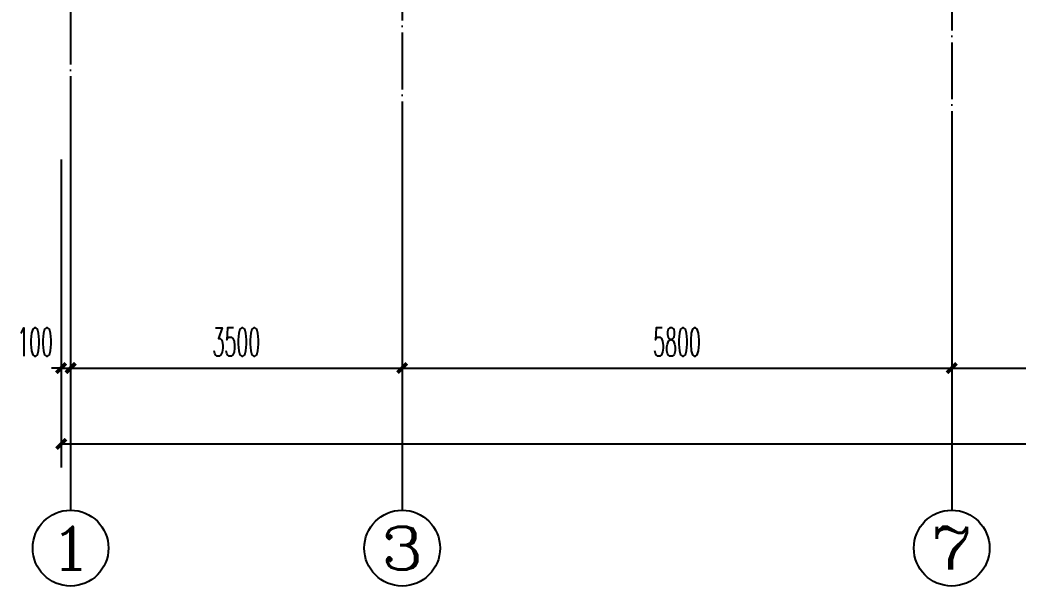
# Model space of a CAD drawing. Extents: x 27938 to 1507990, y 110129 to 923079.
# Drawn here: x 827382 to 837917, y 511440 to 517413 of the extents above; entities that cross this region are included whole.
import ezdxf
from ezdxf.enums import TextEntityAlignment as Align

# ---------------------------------------------------------------- set-up
doc = ezdxf.new("R2010")
doc.units = 0
doc.header["$LTSCALE"] = 1000
doc.header["$MEASUREMENT"] = 0
doc.linetypes.add('DOTE', pattern=[2.42, 2, -0.2, 0.02, -0.2])
for name, color, linetype in [('AXIS', 3, 'Continuous'), ('AXIS_TEXT', 7, 'Continuous'), ('DOTE', 1, 'Continuous')]:
    doc.layers.add(name, color=color, linetype=linetype)
doc.styles.add('_TCH_AXIS', font='COMPLEX', dxfattribs={"bigfont": 'GBCBIG'})
doc.styles.add('_TCH_DIM_T3', font='SIMPLEX.shx', dxfattribs={"width": 0.494118, "bigfont": 'GBCBIG.shx'})
doc.styles.add('COMPLEX', font='COMPLEX')
doc.dimstyles.new('_TCH_ARCH&&100', dxfattribs={"dimtxt": 297.5, "dimasz": 100, "dimexe": 250, "dimexo": 300, "dimgap": 126.25, "dimtad": 1, "dimdec": 0, "dimzin": 0, "dimdsep": 46, "dimtxsty": '_TCH_DIM_T3', "dimblk": 'ARCHTICK', "dimcen": 0.09, "dimclrt": 4, "dimazin": 2, "dimtfac": 1, "dimtdec": 0, "dimtix": 1, "dimtmove": 2, "dimatfit": 3, "dimfxl": 100, "dimtolj": 1, "dimtzin": 0, "dimarcsym": 0})

# ---------------------------------------------------------------- blocks, each defined once
blk = doc.blocks.new('GDGDGDSDA')
at = {"layer": 'DOTE', "color": 0, "linetype": 'DOTE', "ltscale": 0.3}
for p, q in [((419335, 376108), (419335, 359558)), ((428635, 370658), (428635, 359558)), ((422835, 367858), (422835, 359558))]:
    blk.add_line(p, q, dxfattribs=at)
blk = doc.blocks.new('_ArchTick')
at = {"color": 0, "linetype": 'ByBlock', "const_width": 0.4}
blk.add_lwpolyline([(-0.5, -0.5), (0.5, 0.5)], dxfattribs=at)
blk = doc.blocks.new('*D807')
at = {"layer": 'AXIS', "color": 0, "lineweight": -2}
for p, q in [((827817, 515940), (827817, 513490)), ((827917, 515940), (827917, 513490)), ((827817, 513740), (827717, 513740)), ((827817, 513740), (827917, 513740)), ((827917, 513740), (828017, 513740))]:
    blk.add_line(p, q, dxfattribs=at)
at = {"layer": 'Defpoints', "color": 0}
for p in [(827817, 516240), (827917, 516240), (827917, 513740)]:
    blk.add_point(p, dxfattribs=at)
at = {"layer": 'AXIS', "color": 0, "lineweight": -2, "xscale": 100, "yscale": 100, "zscale": 100}
blk.add_blockref('_ArchTick', (827817, 513740), dxfattribs=at)
at = {"layer": 'AXIS', "color": 0, "lineweight": -2, "xscale": 100, "yscale": 100, "zscale": 100, "rotation": 180}
blk.add_blockref('_ArchTick', (827917, 513740), dxfattribs=at)
at = {"layer": 'AXIS', "color": 4, "insert": (827542, 514015), "char_height": 297.5, "attachment_point": 5, "style": '_TCH_DIM_T3'}
blk.add_mtext('\\A1;100', dxfattribs=at)
blk = doc.blocks.new('*D808')
at = {"layer": 'AXIS', "color": 0, "lineweight": -2}
for p, q in [((827917, 515940), (827917, 513490)), ((831417, 515940), (831417, 513490)), ((827917, 513740), (831417, 513740))]:
    blk.add_line(p, q, dxfattribs=at)
at = {"layer": 'Defpoints', "color": 0}
for p in [(827917, 516240), (831417, 516240), (831417, 513740)]:
    blk.add_point(p, dxfattribs=at)
at = {"layer": 'AXIS', "color": 0, "lineweight": -2, "xscale": 100, "yscale": 100, "zscale": 100, "rotation": 180}
blk.add_blockref('_ArchTick', (827917, 513740), dxfattribs=at)
at = {"layer": 'AXIS', "color": 0, "lineweight": -2, "xscale": 100, "yscale": 100, "zscale": 100}
blk.add_blockref('_ArchTick', (831417, 513740), dxfattribs=at)
at = {"layer": 'AXIS', "color": 4, "insert": (829667, 514015), "char_height": 297.5, "attachment_point": 5, "style": '_TCH_DIM_T3'}
blk.add_mtext('\\A1;3500', dxfattribs=at)
blk = doc.blocks.new('*D809')
at = {"layer": 'AXIS', "color": 0, "lineweight": -2}
for p, q in [((831417, 515940), (831417, 513490)), ((837217, 515940), (837217, 513490)), ((831417, 513740), (837217, 513740))]:
    blk.add_line(p, q, dxfattribs=at)
at = {"layer": 'Defpoints', "color": 0}
for p in [(831417, 516240), (837217, 516240), (837217, 513740)]:
    blk.add_point(p, dxfattribs=at)
at = {"layer": 'AXIS', "color": 0, "lineweight": -2, "xscale": 100, "yscale": 100, "zscale": 100, "rotation": 180}
blk.add_blockref('_ArchTick', (831417, 513740), dxfattribs=at)
at = {"layer": 'AXIS', "color": 0, "lineweight": -2, "xscale": 100, "yscale": 100, "zscale": 100}
blk.add_blockref('_ArchTick', (837217, 513740), dxfattribs=at)
at = {"layer": 'AXIS', "color": 4, "insert": (834317, 514015), "char_height": 297.5, "attachment_point": 5, "style": '_TCH_DIM_T3'}
blk.add_mtext('\\A1;5800', dxfattribs=at)
blk = doc.blocks.new('*D810')
at = {"layer": 'AXIS', "color": 0, "lineweight": -2}
for p, q in [((837217, 515940), (837217, 513490)), ((840417, 515940), (840417, 513490)), ((837217, 513740), (840417, 513740))]:
    blk.add_line(p, q, dxfattribs=at)
at = {"layer": 'Defpoints', "color": 0}
for p in [(837217, 516240), (840417, 516240), (840417, 513740)]:
    blk.add_point(p, dxfattribs=at)
at = {"layer": 'AXIS', "color": 0, "lineweight": -2, "xscale": 100, "yscale": 100, "zscale": 100, "rotation": 180}
blk.add_blockref('_ArchTick', (837217, 513740), dxfattribs=at)
at = {"layer": 'AXIS', "color": 0, "lineweight": -2, "xscale": 100, "yscale": 100, "zscale": 100}
blk.add_blockref('_ArchTick', (840417, 513740), dxfattribs=at)
at = {"layer": 'AXIS', "color": 4, "insert": (838817, 514015), "char_height": 297.5, "attachment_point": 5, "style": '_TCH_DIM_T3'}
blk.add_mtext('\\A1;3200', dxfattribs=at)
blk = doc.blocks.new('*D814')
at = {"layer": 'AXIS', "color": 0, "lineweight": -2}
for p, q in [((827817, 515940), (827817, 512690)), ((878017, 515940), (878017, 512690)), ((827817, 512940), (878017, 512940))]:
    blk.add_line(p, q, dxfattribs=at)
at = {"layer": 'Defpoints', "color": 0}
for p in [(827817, 516240), (878017, 516240), (878017, 512940)]:
    blk.add_point(p, dxfattribs=at)
at = {"layer": 'AXIS', "color": 0, "lineweight": -2, "xscale": 100, "yscale": 100, "zscale": 100, "rotation": 180}
blk.add_blockref('_ArchTick', (827817, 512940), dxfattribs=at)
at = {"layer": 'AXIS', "color": 0, "lineweight": -2, "xscale": 100, "yscale": 100, "zscale": 100}
blk.add_blockref('_ArchTick', (878017, 512940), dxfattribs=at)
at = {"layer": 'AXIS', "color": 4, "insert": (852917, 513215), "char_height": 297.5, "attachment_point": 5, "style": '_TCH_DIM_T3'}
blk.add_mtext('\\A1;50200', dxfattribs=at)
blk = doc.blocks.new('_AXISO')
at = {"color": 0}
blk.add_circle((0, 0), 0.5, dxfattribs=at)
at = {"layer": 'AXIS_TEXT', "color": 0, "style": 'COMPLEX', "width": 1.041667}
blk.add_attdef('A', text='', height=0.56, dxfattribs=at).set_placement((-0.25, -0.28), (0.25, -0.28), align=Align.FIT)

msp = doc.modelspace()

# ---------------------------------------------------------------- linework, layer by layer
at = {"layer": 'AXIS', "color": 8}
for p, q in [((827916.6, 516240.4), (827916.6, 512240.4)), ((831416.6, 516240.4), (831416.6, 512240.4)), ((837216.6, 516240.4), (837216.6, 512240.4))]:
    msp.add_line(p, q, dxfattribs=at)

# ---------------------------------------------------------------- block references
ref = msp.add_blockref('_AXISO', (827916.6, 511840.4), dxfattribs=dict(at, xscale=800, yscale=800, zscale=800))
ref.add_attrib('A', '1', dxfattribs={"layer": 'AXIS_TEXT', "color": 8, "ltscale": 0.5, "height": 452.5, "style": '_TCH_AXIS', "width": 2.333333}).set_placement((827690.3, 511614.2), (828142.9, 511614.2), align=Align.FIT)
ref = msp.add_blockref('_AXISO', (831416.6, 511840.4), dxfattribs=dict(at, xscale=800, yscale=800, zscale=800))
ref.add_attrib('A', '3', dxfattribs={"layer": 'AXIS_TEXT', "color": 8, "ltscale": 0.5, "height": 452.5, "style": '_TCH_AXIS', "width": 1.5}).set_placement((831190.3, 511614.2), (831642.9, 511614.2), align=Align.FIT)
ref = msp.add_blockref('_AXISO', (837216.6, 511840.4), dxfattribs=dict(at, xscale=800, yscale=800, zscale=800))
ref.add_attrib('A', '7', dxfattribs={"layer": 'AXIS_TEXT', "color": 8, "ltscale": 0.5, "height": 452.5, "style": '_TCH_AXIS', "width": 1.5}).set_placement((836990.3, 511614.1), (837442.8, 511614.1), align=Align.FIT)
at = {"layer": 'DOTE', "color": 169}
msp.add_blockref('GDGDGDSDA', (408581.8, 156682.1), dxfattribs=at)

# ---------------------------------------------------------------- dimensions: what is measured, and where the dimension line sits
at = {"layer": 'AXIS', "color": 8}
dim = msp.add_linear_dim(base=(827916.6, 513740.4), p1=(827816.6, 516240.4), p2=(827916.6, 516240.4), angle=0, dimstyle='_TCH_ARCH&&100', dxfattribs=at)
dim.commit()
dim.dimension.update_dxf_attribs({"geometry": '*D807', "text_midpoint": (827541.6, 514015.4), "dimtype": 129})
for p1, p2, distance, picture, middle in [((827816.6, 516240.4), (878016.6, 516240.4), -3300, '*D814', (852916.6, 513215.4)), ((827916.6, 516240.4), (831416.6, 516240.4), -2500, '*D808', (829666.6, 514015.4)), ((831416.6, 516240.4), (837216.6, 516240.4), -2500, '*D809', (834316.6, 514015.4)), ((837216.6, 516240.4), (840416.6, 516240.4), -2500, '*D810', (838816.6, 514015.4))]:
    dim = msp.add_aligned_dim(p1=p1, p2=p2, distance=distance, dimstyle='_TCH_ARCH&&100', dxfattribs=at)
    dim.commit()
    dim.dimension.update_dxf_attribs({"geometry": picture, "text_midpoint": middle})

doc.saveas('drawing.dxf')
